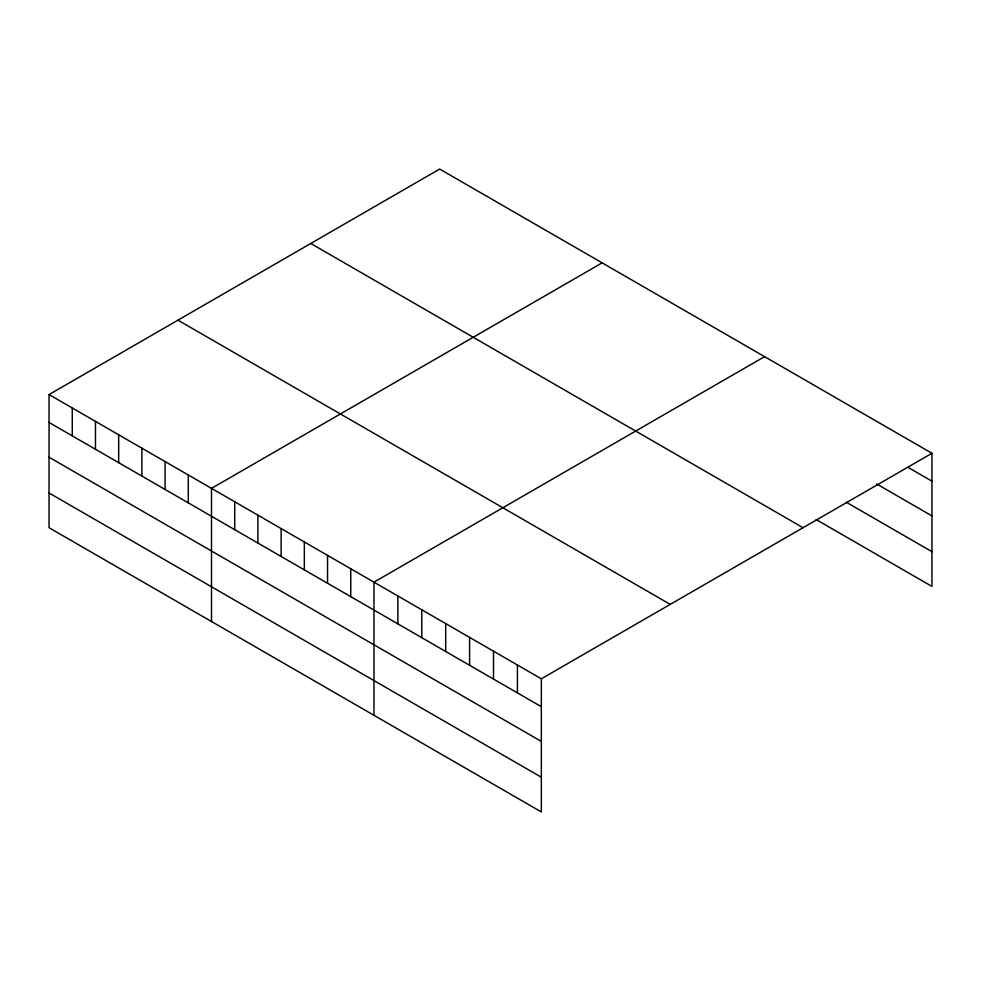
<?xml version="1.0" encoding="UTF-8"?>
<svg xmlns="http://www.w3.org/2000/svg" width="981" height="981" viewBox="0 0 981 981"><rect width="100%" height="100%" fill="white"/><g stroke="black" fill="none" stroke-linecap="round" stroke-linejoin="round"><path stroke-width="1.47" d="M49.05 394.583L541.328 678.803L541.328 811.937L49.05 527.717L49.05 394.583L439.672 169.063L931.95 453.283L931.95 586.417L816.167 519.574M602.126 262.859L211.504 488.379L211.504 621.513M764.579 356.643L373.957 582.162L373.957 715.308M541.328 678.803L931.95 453.283M908.038 467.361L931.95 481.168M876.573 483.927L931.95 515.896M846.37 502.272L931.95 551.678M310.769 243.484L803.047 527.704M177.953 320.162L670.231 604.382M49.05 422.468L541.328 706.688M49.05 457.207L541.328 741.415M49.05 492.989L541.328 777.21M517.416 664.995L517.416 692.88M493.504 651.188L493.504 679.073M469.605 637.38L469.605 665.265M445.693 623.585L445.693 651.47M421.781 609.777L421.781 637.662M397.869 595.97L397.869 623.855M350.744 568.772L350.744 596.656M327.544 555.369L327.544 583.254M304.331 541.966L304.331 569.851M281.13 528.575L281.13 556.46M257.917 515.172L257.917 543.057M234.717 501.769L234.717 529.654M188.291 474.976L188.291 502.861M165.09 461.573L165.09 489.458M141.877 448.182L141.877 476.067M118.676 434.779L118.676 462.664M95.464 421.376L95.464 449.261M72.263 407.986L72.263 435.871"/></g></svg>
